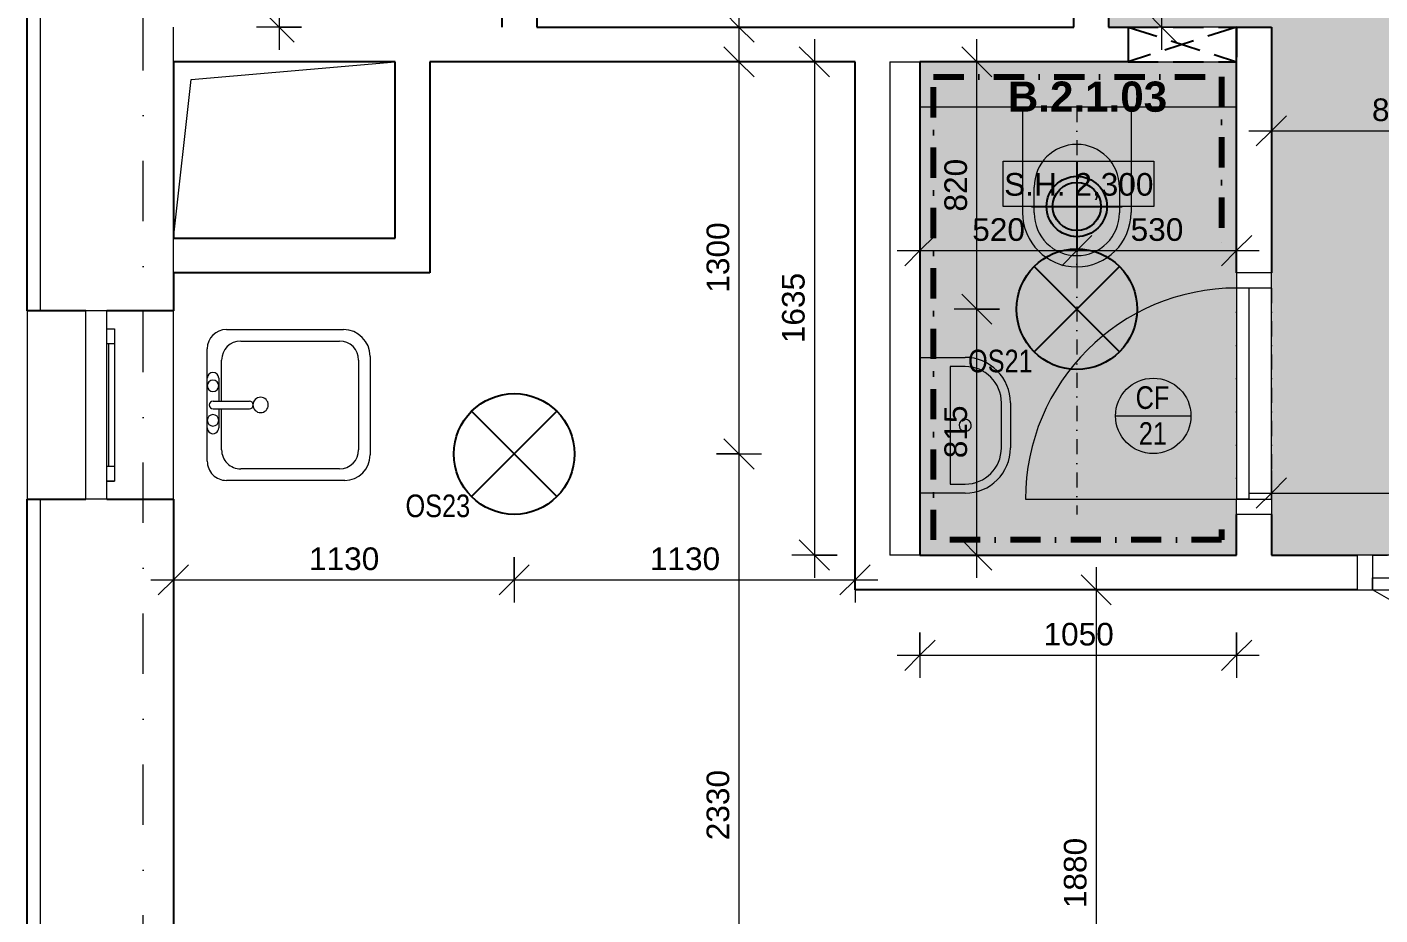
# Model space of a CAD drawing. Header units: millimetres. Extents: x -8336 to 42027, y -1655 to 58543.
# Drawn here: x -6864 to -2379, y 47425 to 50368 of the extents above; entities that cross this region are included whole.
import ezdxf

# ---------------------------------------------------------------- set-up
doc = ezdxf.new("R2010")
doc.units = ezdxf.units.MM
for name, pattern in [('ABMV_DashDot_2_2mm-S0_6mm', [110, 50, -30, 0, -30]), ('HA_Dash_3mm-S1mm', [150, 100, -50]), ('HA_DashDot_10mm-S3mm', [500, 200, -150, 0, -150]), ('HA_DashDot_2_2mm-S0_6mm', [110, 50, -30, 0, -30]), ('HA_DashDot_4mm-S1mm', [200, 100, -50, 0, -50])]:
    doc.linetypes.add(name, pattern=pattern)
for name, color, linetype, lineweight in [('-UNDERLAY_I-WALL-____-OTLN', 9, 'Continuous', 9), ('-UNDERLAY_P-SANR-FIXT-OTLN', 9, 'Continuous', 9), ('A-____-____-DIMS', 9, 'Continuous', 5), ('A-____-____-DIMS-50', 9, 'Continuous', 5), ('A-AREA-____-IDEN', 9, 'Continuous', 9), ('A-CLNG-____-IDEN', 9, 'Continuous', 9), ('A-CLNG-____-PATT', 9, 'Continuous', 9), ('A-DETL-____-OTLN', 9, 'Continuous', 25), ('A-DETL-GENF-OTLN', 9, 'Continuous', 9), ('A-DOOR-____-MCUT', 9, 'HA_DashDot_2_2mm-S0_6mm', 9), ('A-DOOR-____-OTLN', 9, 'Continuous', 9), ('A-DOOR-FRAM-OTLN', 9, 'Continuous', 9), ('A-GENM-____-MCUT', 9, 'HA_Dash_3mm-S1mm', 25), ('A-GENM-____-OTLN', 9, 'Continuous', 9), ('A-GLAZ-____-MCUT', 9, 'Continuous', 5), ('A-GLAZ-____-OTLN', 9, 'Continuous', 5), ('A-WALL-____-MCUT', 9, 'Continuous', 25), ('A-WALL-____-OTLN', 9, 'Continuous', 9), ('E-LITE-EQPM-IDEN', 9, 'Continuous', 9), ('E-LITE-EQPM-OTLN', 9, 'Continuous', 9), ('G-____-____-DIMS', 9, 'Continuous', 5), ('I-WALL-____-MCUT', 9, 'Continuous', 25), ('I-WALL-____-OTLN', 9, 'Continuous', 9), ('M-HVAC-CDFF-OTLN', 9, 'Continuous', 9), ('S-GRID-____-OTLN', 9, 'Continuous', 5)]:
    doc.layers.add(name, color=color, linetype=linetype, lineweight=lineweight)
doc.styles.add('Arial_1', font='arial.ttf', dxfattribs={"height": 75})
doc.styles.add('Arial_2', font='arial.ttf', dxfattribs={"width": 0.8, "height": 75})
doc.styles.add('Arial_B', font='arialbd.ttf', dxfattribs={"height": 100})
doc.dimstyles.new('Inner_Dimensions', dxfattribs={"dimscale": 304.8, "dimtxt": 76.519455, "dimasz": 0.328084, "dimexe": 0.246063, "dimexo": 0.0625, "dimgap": 0.032808, "dimtad": 1, "dimdec": 0, "dimzin": 0, "dimdsep": 46, "dimtxsty": 'Arial_1', "dimblk1": 'OBLIQUE', "dimblk2": 'OBLIQUE', "dimsah": 1, "dimcen": 0.09, "dimdle": 0.246063, "dimazin": 0, "dimtfac": 1, "dimtdec": 4, "dimtix": 1, "dimtmove": 0, "dimatfit": 3, "dimfxl": 0.246063, "dimfxlon": 1, "dimtvp": 1, "dimtolj": 1, "dimtzin": 0, "dimlwd": 9, "dimlwe": 9, "dimarcsym": 2})

# ---------------------------------------------------------------- blocks, each defined once
blk = doc.blocks.new('ABMV_Toilet_WallHung - Default-1991239-DPS_B - 2NP')
at = {"layer": '-UNDERLAY_P-SANR-FIXT-OTLN', "color": 254}
for p, q in [((-55, -75), (-55, -424.6)), ((305, -75), (305, -424.6)), ((-16.3, -426.2), (-16.3, -340.3)), ((266.3, -340.3), (266.3, -426.2))]:
    blk.add_line(p, q, dxfattribs=at)
for centre, radius, start, end in [((125, -340.3), 141.3, 0, 180), ((125, -424.6), 180, 180, 360), ((125, -426.2), 141.3, 180, 0)]:
    blk.add_arc(centre, radius, start, end, dxfattribs=at)
blk = doc.blocks.new('ABMV_WashBasin_Generic - 450x300-1959992-DPS_B - 2NP')
at = {"layer": '-UNDERLAY_P-SANR-FIXT-OTLN', "color": 254}
for p, q in [((-100, -50), (350, -50)), ((-100, -200), (-100, -50)), ((350, -50), (350, -200)), ((-70, -150), (-70, -200)), ((320, -150), (-70, -150)), ((320, -200), (320, -150)), ((50, -320), (200, -320)), ((200, -350), (50, -350))]:
    blk.add_line(p, q, dxfattribs=at)
for centre, radius, start, end in [((50, -200), 150, 180, 270), ((50, -200), 120, 180, 270), ((125, -200), 20, 90, 270), ((125, -200), 20, 270, 90), ((200, -200), 150, 270, 0), ((200, -200), 120, 270, 0)]:
    blk.add_arc(centre, radius, start, end, dxfattribs=at)
blk = doc.blocks.new('Skříňka se dřezem_ pravoúhlá - 500 x 440mm-1455099-DPS_B - 2NP')
at = {"layer": '-UNDERLAY_P-SANR-FIXT-OTLN', "color": 254}
for p, q in [((-145.4, 359.9), (181.3, 359.9)), ((-145.4, 359.9), (181.3, 359.9)), ((-132.7, 321.8), (164.1, 321.8)), ((-234.3, -116.6), (-234.3, 271)), ((-234.3, -116.6), (-234.3, 271)), ((265.7, 275.5), (265.7, -116.6)), ((265.7, 275.5), (265.7, -116.6)), ((-196.2, -69), (-196.2, 258.3)), ((227.6, 258.3), (227.6, -69)), ((3, -160.7), (3, -40.4)), ((28.4, -160.7), (28.4, -40.4)), ((3, -132.5), (-132.7, -132.5)), ((164.1, -132.5), (28.4, -132.5)), ((-73.2, -142), (3, -142)), ((28.4, -142), (91.9, -142)), ((202.2, -180.1), (-170.8, -180.1)), ((202.2, -180.1), (-170.8, -180.1)), ((91.9, -180.1), (-73.2, -180.1))]:
    blk.add_line(p, q, dxfattribs=at)
for centre, radius, start, end in [((-145.4, 271), 88.9, 90, 180), ((-145.4, 271), 88.9, 90, 180), ((181.3, 275.5), 84.4, 0, 90), ((181.3, 275.5), 84.4, 360, 90), ((-132.7, 258.3), 63.5, 90, 180), ((164.1, 258.3), 63.5, 360, 90), ((15.7, -3.2), 25.4, 360, 180), ((15.7, -3.2), 25.4, 180, 0), ((15.7, -40.4), 12.7, 360, 180), ((-132.7, -69), 63.5, 180, 270), ((164.1, -69), 63.5, 270, 360), ((-170.8, -116.6), 63.5, 180, 270), ((-170.8, -116.6), 63.5, 180, 270), ((202.2, -116.6), 63.5, 270, 0), ((202.2, -116.6), 63.5, 270, 0), ((-73.2, -161.1), 19, 90, 270), ((-47.8, -161.1), 19, 360, 180), ((-47.8, -161.1), 19, 180, 0), ((15.7, -160.7), 12.7, 180, 0), ((66.5, -161.1), 19, 0, 180), ((66.5, -161.1), 19, 180, 0), ((91.9, -161.1), 19, 270, 90)]:
    blk.add_arc(centre, radius, start, end, dxfattribs=at)
blk = doc.blocks.new('HA_WD_SinglePanel - 625x1000-1670806-DPS_B - 2NP')
at = {"layer": 'A-GLAZ-____-MCUT'}
for p, q in [((-252.5, -25), (-252.5, 0)), ((-202.5, 0), (-202.5, -25)), ((202.5, -25), (202.5, 0)), ((252.5, 0), (252.5, -25)), ((-202.5, -25), (-252.5, -25)), ((202.5, -5), (-202.5, -5)), ((252.5, -25), (202.5, -25))]:
    blk.add_line(p, q, dxfattribs=at)
at = {"layer": 'A-GLAZ-____-OTLN'}
for p, q in [((-312.5, 0), (-312.5, 70)), ((-312.5, 70), (312.5, 70)), ((312.5, 0), (312.5, 70)), ((-312.5, 0), (312.5, 0)), ((-252.5, 0), (-252.5, -25)), ((252.5, 0), (252.5, -25)), ((252.5, -25), (-252.5, -25)), ((202.5, -25), (-202.5, -25))]:
    blk.add_line(p, q, dxfattribs=at)
blk = doc.blocks.new('HA_GM_Shaft_Rectangle - Default-2137844-DPS_B - 2NP')
at = {"layer": 'A-DETL-GENF-OTLN'}
for p, q in [((58.5, -58.5), (735, 0)), ((0, -585), (58.5, -58.5))]:
    blk.add_line(p, q, dxfattribs=at)
at = {"layer": 'A-GENM-____-OTLN'}
for p, q in [((0, -585), (0, 0)), ((0, 0), (735, 0)), ((735, 0), (735, -585)), ((735, -585), (0, -585))]:
    blk.add_line(p, q, dxfattribs=at)
blk = doc.blocks.new('HA_DR_Double_Swing_Solid - In_BJ_1200x2100_800-1670800-DPS_B - 2NP')
at = {"layer": 'A-DOOR-____-MCUT'}
for p, q in [((-600, 57.5), (600, 57.5)), ((-600, -57.5), (600, -57.5))]:
    blk.add_line(p, q, dxfattribs=at)
at = {"layer": 'A-DOOR-____-OTLN'}
for p, q in [((-107.5, -9.5), (-107.5, 40)), ((-107.5, 40), (-5, 40)), ((-92.5, 25), (-92.5, -9.5)), ((-5, 25), (-92.5, 25)), ((-5, 25), (-5, 40)), ((-600, -57.5), (-600, -17.5)), ((-600, -17.5), (-200, -17.5)), ((-200, -57.5), (-200, -17.5)), ((-200, -17.5), (-200, -57.5)), ((-200, -17.5), (600, -17.5)), ((-70, -9.5), (-130, -9.5)), ((-130, -17.5), (-130, -9.5)), ((-70, -17.5), (-70, -9.5)), ((600, -17.5), (600, -57.5)), ((-600, -57.5), (-200, -57.5)), ((-200, -57.5), (600, -57.5)), ((-130, -65.5), (-130, -57.5)), ((-130, -65.5), (-70, -65.5)), ((-107.5, -115), (-107.5, -65.5)), ((-92.5, -65.5), (-92.5, -100)), ((-70, -65.5), (-70, -57.5)), ((-5, -115), (-107.5, -115)), ((-92.5, -100), (-5, -100)), ((-5, -115), (-5, -100))]:
    blk.add_line(p, q, dxfattribs=at)
at = {"layer": 'A-DOOR-____-OTLN', "lineweight": 5}
for p, q in [((-253.6, -257.5), (-600, -57.5)), ((600, -857.5), (600, -57.5))]:
    blk.add_line(p, q, dxfattribs=at)
for centre, radius, start, end in [((-600, -57.5), 400, 330, 0), ((600, -57.5), 800, 180, 270)]:
    blk.add_arc(centre, radius, start, end, dxfattribs=at)
at = {"layer": 'A-DOOR-____-OTLN'}
for points in [[(-107.5, 40), (-107.5, 40), (-107.4, 39.9), (-106.9, 39.4), (-106.5, 39), (-106.1, 38.6), (-105.6, 38.1), (-105.2, 37.7), (-104.6, 37.1), (-103.9, 36.4), (-103.3, 35.8), (-102.9, 35.4), (-102.4, 34.9), (-101.9, 34.4), (-101.5, 34), (-101, 33.5), (-100.5, 33), (-100, 32.5), (-99.5, 32), (-99, 31.5), (-98.5, 31), (-98.1, 30.6), (-97.6, 30.1), (-97.1, 29.6), (-96.7, 29.2), (-96.2, 28.7), (-95.8, 28.3), (-95.3, 27.8), (-94.8, 27.3), (-94.4, 26.9), (-93.9, 26.4), (-93.5, 26), (-93.1, 25.6), (-92.6, 25.1), (-92.5, 25), (-92.5, 25)], [(-92.5, -100), (-92.5, -100), (-92.6, -100.1), (-93.1, -100.6), (-93.5, -101), (-93.9, -101.4), (-94.4, -101.9), (-94.8, -102.3), (-95.4, -102.9), (-96.1, -103.6), (-96.7, -104.2), (-97.1, -104.6), (-97.6, -105.1), (-98.1, -105.6), (-98.5, -106), (-99, -106.5), (-99.5, -107), (-100, -107.5), (-100.5, -108), (-101, -108.5), (-101.5, -109), (-101.9, -109.4), (-102.4, -109.9), (-102.9, -110.4), (-103.3, -110.8), (-103.8, -111.3), (-104.2, -111.7), (-104.7, -112.2), (-105.2, -112.7), (-105.6, -113.1), (-106.1, -113.6), (-106.5, -114), (-106.9, -114.4), (-107.4, -114.9), (-107.5, -115), (-107.5, -115)]]:
    blk.add_open_spline(points, degree=3, knots=[0, 0, 0, 0, 0.083333, 0.125, 0.166667, 0.208333, 0.229167, 0.25, 0.291667, 0.333333, 0.354167, 0.375, 0.395833, 0.416667, 0.4375, 0.458333, 0.479167, 0.5, 0.520833, 0.541667, 0.5625, 0.583333, 0.604167, 0.625, 0.645833, 0.666667, 0.6875, 0.708333, 0.75, 0.770833, 0.791667, 0.833333, 0.875, 0.916667, 1, 1, 1, 1], dxfattribs=at)
at = {"layer": 'A-DOOR-FRAM-OTLN'}
for p, q in [((-600, 57.5), (-650, 57.5)), ((-650, 57.5), (-650, -57.5)), ((600, 57.5), (-600, 57.5)), ((-600, 57.5), (-600, -57.5)), ((600, -57.5), (600, 57.5)), ((600, 57.5), (650, 57.5)), ((650, 57.5), (650, -57.5)), ((-650, -57.5), (-600, -57.5)), ((650, -57.5), (600, -57.5))]:
    blk.add_line(p, q, dxfattribs=at)
blk = doc.blocks.new('HA_DR_Single_Swing_Solid - In_BJ_700x2100-2124342-DPS_B - 2NP')
at = {"layer": 'A-DOOR-____-MCUT'}
for p, q in [((-350, 57.5), (350, 57.5)), ((-350, -57.5), (350, -57.5))]:
    blk.add_line(p, q, dxfattribs=at)
at = {"layer": 'A-DOOR-____-OTLN'}
for p, q in [((-350, -17.5), (-350, -57.5)), ((-350, -17.5), (350, -17.5)), ((350, -17.5), (350, -57.5)), ((-350, -57.5), (350, -57.5))]:
    blk.add_line(p, q, dxfattribs=at)
at = {"layer": 'A-DOOR-____-OTLN', "lineweight": 5}
blk.add_line((350, -757.5), (350, -57.5), dxfattribs=at)
blk.add_arc((350, -57.5), 700, 180, 270, dxfattribs=at)
at = {"layer": 'A-DOOR-FRAM-OTLN'}
for p, q in [((-350, 57.5), (-400, 57.5)), ((-400, 57.5), (-400, -57.5)), ((350, 57.5), (-350, 57.5)), ((-350, 57.5), (-350, -57.5)), ((350, -57.5), (350, 57.5)), ((350, 57.5), (400, 57.5)), ((400, 57.5), (400, -57.5)), ((-400, -57.5), (-350, -57.5)), ((400, -57.5), (350, -57.5))]:
    blk.add_line(p, q, dxfattribs=at)
blk = doc.blocks.new('HA_LF_GenericSymbol - OS23_pokoje-1609971-DPS_B - 2NP')
at = {"layer": 'E-LITE-EQPM-OTLN', "color": 11, "lineweight": 25}
for p, q in [((141.4, 141.4), (-141.4, -141.4)), ((-141.4, 141.4), (141.4, -141.4))]:
    blk.add_line(p, q, dxfattribs=at)
blk.add_circle((0, 0), 200, dxfattribs=at)
blk = doc.blocks.new('HA_LF_GenericSymbol - OS21_koupelny-1994274-DPS_B - 2NP')
at = {"layer": 'E-LITE-EQPM-OTLN', "color": 11, "lineweight": 25}
for p, q in [((141.4, 141.4), (-141.4, -141.4)), ((-141.4, 141.4), (141.4, -141.4))]:
    blk.add_line(p, q, dxfattribs=at)
blk.add_circle((0, 0), 200, dxfattribs=at)
blk = doc.blocks.new('HA_GM_Tiling_LineBased - Generic Tiles-2050443-DPS_B - 2NP')
at = {"layer": 'A-GENM-____-OTLN', "linetype": 'HA_DashDot_4mm-S1mm', "lineweight": 80}
blk.add_line((50, -50), (85, -50), dxfattribs=at)
blk = doc.blocks.new('HA_GM_Tiling_LineBased - Generic Tiles-2050668-DPS_B - 2NP')
at = {"layer": 'A-GENM-____-OTLN', "linetype": 'HA_DashDot_4mm-S1mm', "lineweight": 80}
blk.add_line((50, -50), (1005, -50), dxfattribs=at)
blk = doc.blocks.new('HA_GM_Tiling_LineBased - Generic Tiles-2050667-DPS_B - 2NP')
at = {"layer": 'A-GENM-____-OTLN', "linetype": 'HA_DashDot_4mm-S1mm', "lineweight": 80}
blk.add_line((50, -50), (1585, -50), dxfattribs=at)
blk = doc.blocks.new('HA_GM_Tiling_LineBased - Generic Tiles-2050670-DPS_B - 2NP')
at = {"layer": 'A-GENM-____-OTLN', "linetype": 'HA_DashDot_4mm-S1mm', "lineweight": 80}
blk.add_line((50, -50), (650, -50), dxfattribs=at)
blk = doc.blocks.new('HA_VZT_GenericSymbol - Default-1980824-DPS_B - 2NP')
at = {"layer": 'M-HVAC-CDFF-OTLN', "color": 92, "lineweight": 25}
for p, q in [((0, 150), (0, -150)), ((-150, 0), (150, 0))]:
    blk.add_line(p, q, dxfattribs=at)
for radius in [100, 80]:
    blk.add_circle((0, 0), radius, dxfattribs=at)
blk = doc.blocks.new('HA_GM_Opening_Rectangle_WallBased - Default-2022477-DPS_B - 2NP')
at = {"layer": 'A-GENM-____-MCUT'}
for p, q in [((305, 57.5), (-55, -57.5)), ((-55, 57.5), (305, -57.5)), ((-55, 57.5), (-55, -57.5)), ((-55, 57.5), (305, 57.5)), ((305, 57.5), (305, -57.5)), ((-55, -57.5), (305, -57.5))]:
    blk.add_line(p, q, dxfattribs=at)
blk = doc.blocks.new('DIMBLOCK12-DPS_B - 2NP')
at = {"layer": 'A-____-____-DIMS-50', "lineweight": 9}
for p, q in [((-4504.2, 50327.7), (-4504.2, 48952.7)), ((-4504.2, 50252.7), (-4554.2, 50302.7)), ((-4429.2, 50252.7), (-4579.2, 50252.7)), ((-4504.2, 50252.7), (-4454.2, 50202.7)), ((-4504.2, 50252.7), (-4429.2, 50252.7)), ((-4504.2, 48952.7), (-4554.2, 49002.7)), ((-4579.2, 48952.7), (-4429.2, 48952.7)), ((-4504.2, 48952.7), (-4579.2, 48952.7)), ((-4504.2, 48952.7), (-4454.2, 48902.7))]:
    blk.add_line(p, q, dxfattribs=at)
at = {"layer": 'A-____-____-DIMS-50', "color": 0, "lineweight": 9, "insert": (-4611.6, 49487.4), "char_height": 75, "width": 276.883, "attachment_point": 1, "rotation": 90, "line_spacing_factor": 0.941778, "style": 'Arial_1'}
blk.add_mtext('1300', dxfattribs=at)
blk = doc.blocks.new('_Oblique')
at = {"color": 0, "linetype": 'ByBlock', "lineweight": -2}
blk.add_line((-0.5, -0.5), (0.5, 0.5), dxfattribs=at)
blk = doc.blocks.new('DIMBLOCK13-DPS_B - 2NP')
at = {"layer": 'A-____-____-DIMS-50', "lineweight": 9}
for p, q in [((-4504.2, 48952.7), (-4554.2, 49002.7)), ((-4579.2, 48952.7), (-4429.2, 48952.7)), ((-4504.2, 48952.7), (-4579.2, 48952.7)), ((-4504.2, 48952.7), (-4504.2, 46622.7)), ((-4504.2, 48952.7), (-4454.2, 48902.7)), ((-4504.2, 46622.7), (-4554.2, 46672.7)), ((-4429.2, 46622.7), (-4579.2, 46622.7)), ((-4504.2, 46622.7), (-4454.2, 46572.7)), ((-4504.2, 46622.7), (-4429.2, 46622.7))]:
    blk.add_line(p, q, dxfattribs=at)
at = {"layer": 'A-____-____-DIMS-50', "color": 0, "lineweight": 9, "insert": (-4611.6, 47672.4), "char_height": 75, "width": 276.883, "attachment_point": 1, "rotation": 90, "line_spacing_factor": 0.941778, "style": 'Arial_1'}
blk.add_mtext('2330', dxfattribs=at)
blk = doc.blocks.new('DIMBLOCK15-DPS_B - 2NP')
at = {"layer": 'A-____-____-DIMS-50', "lineweight": 9}
for p, q in [((-6379.3, 48610.6), (-6379.3, 48460.6)), ((-6379.3, 48535.6), (-6379.3, 48610.6)), ((-6379.3, 48535.6), (-6329.3, 48585.6)), ((-5249.3, 48610.6), (-5249.3, 48460.6)), ((-5249.3, 48535.6), (-5249.3, 48610.6)), ((-5249.3, 48535.6), (-5199.3, 48585.6)), ((-6454.3, 48535.6), (-5249.3, 48535.6)), ((-6379.3, 48535.6), (-6429.3, 48485.6)), ((-5249.3, 48535.6), (-5299.3, 48485.6))]:
    blk.add_line(p, q, dxfattribs=at)
at = {"layer": 'A-____-____-DIMS-50', "color": 0, "lineweight": 9, "insert": (-5929.7, 48643), "char_height": 75, "width": 276.883, "attachment_point": 1, "line_spacing_factor": 0.941778, "style": 'Arial_1'}
blk.add_mtext('1130', dxfattribs=at)
blk = doc.blocks.new('DIMBLOCK16-DPS_B - 2NP')
at = {"layer": 'A-____-____-DIMS-50', "lineweight": 9}
for p, q in [((-5249.3, 48610.6), (-5249.3, 48460.6)), ((-5249.3, 48535.6), (-5249.3, 48610.6)), ((-5249.3, 48535.6), (-5199.3, 48585.6)), ((-4119.3, 48610.6), (-4119.3, 48460.6)), ((-4119.3, 48535.6), (-4119.3, 48610.6)), ((-4119.3, 48535.6), (-4069.3, 48585.6)), ((-5249.3, 48535.6), (-5299.3, 48485.6)), ((-5249.3, 48535.6), (-4044.3, 48535.6)), ((-4119.3, 48535.6), (-4169.3, 48485.6))]:
    blk.add_line(p, q, dxfattribs=at)
at = {"layer": 'A-____-____-DIMS-50', "color": 0, "lineweight": 9, "insert": (-4799.7, 48643), "char_height": 75, "width": 276.883, "attachment_point": 1, "line_spacing_factor": 0.941778, "style": 'Arial_1'}
blk.add_mtext('1130', dxfattribs=at)
blk = doc.blocks.new('DIMBLOCK19-DPS_B - 2NP')
at = {"layer": 'A-____-____-DIMS-50', "lineweight": 9}
for p, q in [((-4504.2, 51502.7), (-4554.2, 51552.7)), ((-4429.2, 51502.7), (-4579.2, 51502.7)), ((-4504.2, 51502.7), (-4504.2, 50292.7)), ((-4504.2, 51502.7), (-4454.2, 51452.7)), ((-4504.2, 51502.7), (-4429.2, 51502.7)), ((-4504.2, 50367.7), (-4554.2, 50417.7)), ((-4429.2, 50367.7), (-4579.2, 50367.7)), ((-4504.2, 50367.7), (-4454.2, 50317.7)), ((-4504.2, 50367.7), (-4429.2, 50367.7))]:
    blk.add_line(p, q, dxfattribs=at)
at = {"layer": 'A-____-____-DIMS-50', "color": 0, "lineweight": 9, "insert": (-4611.6, 50819.9), "char_height": 75, "width": 276.883, "attachment_point": 1, "rotation": 90, "line_spacing_factor": 0.941778, "style": 'Arial_1'}
blk.add_mtext('1135', dxfattribs=at)
blk = doc.blocks.new('DIMBLOCK22-DPS_B - 2NP')
at = {"layer": 'A-____-____-DIMS-50', "lineweight": 9}
for p, q in [((-2739.3, 50098.8), (-2739.3, 49948.8)), ((-2739.3, 50023.8), (-2739.3, 50098.8)), ((-1899.3, 49948.8), (-1899.3, 50098.8)), ((-2739.3, 50023.8), (-2689.3, 50073.8)), ((-1899.3, 50023.8), (-1849.3, 50073.8)), ((-2814.3, 50023.8), (-1899.3, 50023.8)), ((-2739.3, 50023.8), (-2789.3, 49973.8)), ((-1899.3, 50023.8), (-1949.3, 49973.8)), ((-1899.3, 50023.8), (-1899.3, 49948.8))]:
    blk.add_line(p, q, dxfattribs=at)
at = {"layer": 'A-____-____-DIMS-50', "color": 0, "lineweight": 9, "insert": (-2405.8, 50131.1), "char_height": 75, "width": 207.662, "attachment_point": 1, "line_spacing_factor": 0.941778, "style": 'Arial_1'}
blk.add_mtext('840', dxfattribs=at)
blk = doc.blocks.new('DIMBLOCK111-DPS_B - 2NP')
at = {"layer": 'A-____-____-DIMS-50', "lineweight": 9}
for p, q in [((-3715.9, 49432.7), (-3765.9, 49482.7)), ((-3640.9, 49432.7), (-3790.9, 49432.7)), ((-3715.9, 48542.7), (-3715.9, 49432.7)), ((-3715.9, 49432.7), (-3665.9, 49382.7)), ((-3715.9, 49432.7), (-3640.9, 49432.7)), ((-3715.9, 48617.7), (-3765.9, 48667.7)), ((-3790.9, 48617.7), (-3640.9, 48617.7)), ((-3715.9, 48617.7), (-3790.9, 48617.7)), ((-3715.9, 48617.7), (-3665.9, 48567.7))]:
    blk.add_line(p, q, dxfattribs=at)
at = {"layer": 'A-____-____-DIMS-50', "color": 0, "lineweight": 9, "insert": (-3823.3, 48938.7), "char_height": 75, "width": 207.662, "attachment_point": 1, "rotation": 90, "line_spacing_factor": 0.941778, "style": 'Arial_1'}
blk.add_mtext('815', dxfattribs=at)
blk = doc.blocks.new('DIMBLOCK112-DPS_B - 2NP')
at = {"layer": 'A-____-____-DIMS-50', "lineweight": 9}
for p, q in [((-3715.9, 49432.7), (-3715.9, 50327.7)), ((-3715.9, 50252.7), (-3765.9, 50302.7)), ((-3790.9, 50252.7), (-3640.9, 50252.7)), ((-3715.9, 50252.7), (-3790.9, 50252.7)), ((-3715.9, 50252.7), (-3665.9, 50202.7)), ((-3715.9, 49432.7), (-3765.9, 49482.7)), ((-3640.9, 49432.7), (-3790.9, 49432.7)), ((-3715.9, 49432.7), (-3665.9, 49382.7)), ((-3715.9, 49432.7), (-3640.9, 49432.7))]:
    blk.add_line(p, q, dxfattribs=at)
at = {"layer": 'A-____-____-DIMS-50', "color": 0, "lineweight": 9, "insert": (-3823.3, 49756.2), "char_height": 75, "width": 207.662, "attachment_point": 1, "rotation": 90, "line_spacing_factor": 0.941778, "style": 'Arial_1'}
blk.add_mtext('820', dxfattribs=at)
blk = doc.blocks.new('DIMBLOCK113-DPS_B - 2NP')
at = {"layer": 'A-____-____-DIMS-50', "lineweight": 9}
for p, q in [((-3904.3, 49701.7), (-3904.3, 49551.7)), ((-3904.3, 49626.7), (-3904.3, 49701.7)), ((-3384.3, 49701.7), (-3384.3, 49551.7)), ((-3384.3, 49626.7), (-3384.3, 49701.7)), ((-3904.3, 49626.7), (-3854.3, 49676.7)), ((-3384.3, 49626.7), (-3334.3, 49676.7)), ((-3979.3, 49626.7), (-3384.3, 49626.7)), ((-3904.3, 49626.7), (-3954.3, 49576.7)), ((-3384.3, 49626.7), (-3434.3, 49576.7))]:
    blk.add_line(p, q, dxfattribs=at)
at = {"layer": 'A-____-____-DIMS-50', "color": 0, "lineweight": 9, "insert": (-3730.8, 49734.1), "char_height": 75, "width": 207.662, "attachment_point": 1, "line_spacing_factor": 0.941778, "style": 'Arial_1'}
blk.add_mtext('520', dxfattribs=at)
blk = doc.blocks.new('DIMBLOCK114-DPS_B - 2NP')
at = {"layer": 'A-____-____-DIMS-50', "lineweight": 9}
for p, q in [((-3384.3, 49701.7), (-3384.3, 49551.7)), ((-3384.3, 49626.7), (-3384.3, 49701.7)), ((-2854.3, 49701.7), (-2854.3, 49551.7)), ((-2854.3, 49626.7), (-2854.3, 49701.7)), ((-3384.3, 49626.7), (-3334.3, 49676.7)), ((-2854.3, 49626.7), (-2804.3, 49676.7)), ((-3384.3, 49626.7), (-3434.3, 49576.7)), ((-3384.3, 49626.7), (-2779.3, 49626.7)), ((-2854.3, 49626.7), (-2904.3, 49576.7))]:
    blk.add_line(p, q, dxfattribs=at)
at = {"layer": 'A-____-____-DIMS-50', "color": 0, "lineweight": 9, "insert": (-3205.8, 49734.1), "char_height": 75, "width": 207.662, "attachment_point": 1, "line_spacing_factor": 0.941778, "style": 'Arial_1'}
blk.add_mtext('530', dxfattribs=at)
blk = doc.blocks.new('Spot Elevations - Generic-448778-DPS_B - 2NP')
at = {"layer": 'G-____-____-DIMS', "lineweight": 9}
for p, q in [((-5, 0), (-5, 3)), ((-5, 3), (5, 3)), ((5, 3), (5, 0)), ((5, 0), (-5, 0))]:
    blk.add_line(p, q, dxfattribs=at)
blk = doc.blocks.new('HA_Tag_Ceiling - Group _ Type Mark-1728985-DPS_B - 2NP')
at = {"layer": 'A-CLNG-____-IDEN'}
blk.add_line((-2.5, 0), (2.5, 0), dxfattribs=at)
blk.add_circle((0, 0), 2.5, dxfattribs=at)
blk = doc.blocks.new('DIMBLOCK118-DPS_B - 2NP')
at = {"layer": 'A-____-____-DIMS-50', "lineweight": 9}
for p, q in [((-3103.4, 51622.7), (-3103.4, 50292.7)), ((-3103.4, 51547.7), (-3153.4, 51597.7)), ((-3028.4, 51547.7), (-3178.4, 51547.7)), ((-3103.4, 51547.7), (-3053.4, 51497.7)), ((-3103.4, 51547.7), (-3028.4, 51547.7)), ((-3103.4, 50367.7), (-3153.4, 50417.7)), ((-3028.4, 50367.7), (-3178.4, 50367.7)), ((-3103.4, 50367.7), (-3053.4, 50317.7)), ((-3103.4, 50367.7), (-3028.4, 50367.7))]:
    blk.add_line(p, q, dxfattribs=at)
at = {"layer": 'A-____-____-DIMS-50', "color": 0, "lineweight": 9, "insert": (-3210.8, 50842.4), "char_height": 75, "width": 276.883, "attachment_point": 1, "rotation": 90, "line_spacing_factor": 0.941778, "style": 'Arial_1'}
blk.add_mtext('1180', dxfattribs=at)
blk = doc.blocks.new('DIMBLOCK140-DPS_B - 2NP')
at = {"layer": 'A-____-____-DIMS-50', "lineweight": 9}
for p, q in [((-3319.8, 48577.7), (-3319.8, 46622.7)), ((-3319.8, 48502.7), (-3369.8, 48552.7)), ((-3244.8, 48502.7), (-3394.8, 48502.7)), ((-3319.8, 48502.7), (-3269.8, 48452.7)), ((-3319.8, 48502.7), (-3244.8, 48502.7)), ((-3319.8, 46622.7), (-3369.8, 46672.7)), ((-3244.8, 46622.7), (-3394.8, 46622.7)), ((-3319.8, 46622.7), (-3269.8, 46572.7)), ((-3319.8, 46622.7), (-3244.8, 46622.7))]:
    blk.add_line(p, q, dxfattribs=at)
at = {"layer": 'A-____-____-DIMS-50', "color": 0, "lineweight": 9, "insert": (-3427.2, 47447.4), "char_height": 75, "width": 276.883, "attachment_point": 1, "rotation": 90, "line_spacing_factor": 0.941778, "style": 'Arial_1'}
blk.add_mtext('1880', dxfattribs=at)
blk = doc.blocks.new('DIMBLOCK156-DPS_B - 2NP')
at = {"layer": 'A-____-____-DIMS-50', "lineweight": 9}
for p, q in [((-6029, 52477.7), (-6029, 50292.7)), ((-6029, 52402.7), (-6079, 52452.7)), ((-5954, 52402.7), (-6104, 52402.7)), ((-6029, 52402.7), (-5979, 52352.7)), ((-6029, 52402.7), (-5954, 52402.7)), ((-6029, 50367.7), (-6079, 50417.7)), ((-5954, 50367.7), (-6104, 50367.7)), ((-6029, 50367.7), (-5979, 50317.7)), ((-6029, 50367.7), (-5954, 50367.7))]:
    blk.add_line(p, q, dxfattribs=at)
at = {"layer": 'A-____-____-DIMS-50', "color": 0, "lineweight": 9, "insert": (-6136.4, 51269.9), "char_height": 75, "width": 276.883, "attachment_point": 1, "rotation": 90, "line_spacing_factor": 0.941778, "style": 'Arial_1'}
blk.add_mtext('2035', dxfattribs=at)
blk = doc.blocks.new('DIMBLOCK157-DPS_B - 2NP')
at = {"layer": 'A-____-____-DIMS-50', "lineweight": 9}
for p, q in [((-3904.3, 48360.6), (-3904.3, 48210.6)), ((-3904.3, 48285.6), (-3904.3, 48360.6)), ((-2854.3, 48360.6), (-2854.3, 48210.6)), ((-2854.3, 48285.6), (-2854.3, 48360.6)), ((-3904.3, 48285.6), (-3854.3, 48335.6)), ((-2854.3, 48285.6), (-2804.3, 48335.6)), ((-3979.3, 48285.6), (-2779.3, 48285.6)), ((-3904.3, 48285.6), (-3954.3, 48235.6)), ((-2854.3, 48285.6), (-2904.3, 48235.6))]:
    blk.add_line(p, q, dxfattribs=at)
at = {"layer": 'A-____-____-DIMS-50', "color": 0, "lineweight": 9, "insert": (-3494.7, 48393), "char_height": 75, "width": 276.883, "attachment_point": 1, "line_spacing_factor": 0.941778, "style": 'Arial_1'}
blk.add_mtext('1050', dxfattribs=at)
blk = doc.blocks.new('DIMBLOCK158-DPS_B - 2NP')
at = {"layer": 'A-____-____-DIMS-50', "lineweight": 9}
for p, q in [((-4254.2, 50327.7), (-4254.2, 48542.7)), ((-4254.2, 50252.7), (-4304.2, 50302.7)), ((-4179.2, 50252.7), (-4329.2, 50252.7)), ((-4254.2, 50252.7), (-4204.2, 50202.7)), ((-4254.2, 50252.7), (-4179.2, 50252.7)), ((-4254.2, 48617.7), (-4304.2, 48667.7)), ((-4179.2, 48617.7), (-4329.2, 48617.7)), ((-4254.2, 48617.7), (-4204.2, 48567.7)), ((-4254.2, 48617.7), (-4179.2, 48617.7))]:
    blk.add_line(p, q, dxfattribs=at)
at = {"layer": 'A-____-____-DIMS-50', "color": 0, "lineweight": 9, "insert": (-4361.6, 49319.9), "char_height": 75, "width": 276.883, "attachment_point": 1, "rotation": 90, "line_spacing_factor": 0.941778, "style": 'Arial_1'}
blk.add_mtext('1635', dxfattribs=at)
blk = doc.blocks.new('DIMBLOCK159-DPS_B - 2NP')
at = {"layer": 'A-____-____-DIMS-50', "lineweight": 9}
for p, q in [((-2739.3, 48898.4), (-2739.3, 48748.4)), ((-2739.3, 48823.4), (-2739.3, 48898.4)), ((-1054.3, 48898.4), (-1054.3, 48748.4)), ((-1054.3, 48823.4), (-1054.3, 48898.4)), ((-2739.3, 48823.4), (-2689.3, 48873.4)), ((-1054.3, 48823.4), (-1004.3, 48873.4)), ((-2814.3, 48823.4), (-979.3, 48823.4)), ((-2739.3, 48823.4), (-2789.3, 48773.4)), ((-1054.3, 48823.4), (-1104.3, 48773.4))]:
    blk.add_line(p, q, dxfattribs=at)
at = {"layer": 'A-____-____-DIMS-50', "color": 0, "lineweight": 9, "insert": (-2012.2, 48930.8), "char_height": 75, "width": 276.883, "attachment_point": 1, "line_spacing_factor": 0.941778, "style": 'Arial_1'}
blk.add_mtext('1685', dxfattribs=at)

msp = doc.modelspace()

# ---------------------------------------------------------------- hatches: boundary and pattern name
at = {"layer": 'A-CLNG-____-PATT'}
h = msp.add_hatch(color=256, dxfattribs=at)
h.paths.add_polyline_path([(-1154.3, 48617.7), (-1054.3, 48617.7), (-1054.3, 50927.7), (2950.7, 50927.7), (2950.7, 52672.7), (985.7, 52672.7), (985.7, 52022.7), (870.7, 52022.7), (870.7, 52672.7), (140.7, 52672.7), (140.7, 52022.7), (25.7, 52022.7), (25.7, 52502.7), (-3279.3, 52502.7), (-3279.3, 50367.7), (-2739.3, 50367.7), (-2739.3, 48617.7), (-1204.3, 48617.7)])
h.paths.add_polyline_path([(-1899.3, 51022.7), (-1908.4, 51023.9), (-1916.8, 51027.4), (-1924.1, 51033), (-1929.6, 51040.2), (-1933.1, 51048.7), (-1934.3, 51057.7), (-1933.1, 51066.8), (-1929.6, 51075.2), (-1924.1, 51082.5), (-1916.8, 51088), (-1908.4, 51091.5), (-1899.3, 51092.7), (-1890.3, 51091.5), (-1881.8, 51088), (-1874.6, 51082.5), (-1869, 51075.2), (-1865.5, 51066.8), (-1864.3, 51057.7), (-1865.5, 51048.7), (-1869, 51040.2), (-1874.6, 51033), (-1881.8, 51027.4), (-1890.3, 51023.9)])
msp.add_hatch(color=256, dxfattribs=at).paths.add_polyline_path([(-2854.3, 48617.7), (-2854.3, 50252.7), (-3904.3, 50252.7), (-3904.3, 48617.7), (-3561.9, 48617.7)])

# ---------------------------------------------------------------- linework, layer by layer
at = {"layer": '-UNDERLAY_I-WALL-____-OTLN'}
msp.add_line((-2854.3, 50102.7), (-3904.3, 50102.7), dxfattribs=at)
at = {"layer": 'A-DETL-____-OTLN', "linetype": 'ABMV_DashDot_2_2mm-S0_6mm', "lineweight": 5}
msp.add_line((-3384.3, 50102.7), (-3384.3, 48752.7), dxfattribs=at)
at = {"layer": 'A-WALL-____-MCUT'}
for p, q in [((-6864.3, 49427.7), (-6864.3, 51252.7)), ((-6379.3, 50252.7), (-6379.3, 49667.7)), ((-6379.3, 49552.7), (-6379.3, 49427.7)), ((-6669.3, 49427.7), (-6864.3, 49427.7)), ((-6379.3, 49427.7), (-6599.3, 49427.7)), ((-6864.3, 48802.7), (-6669.3, 48802.7)), ((-6864.3, 46302.7), (-6864.3, 48802.7)), ((-6599.3, 48802.7), (-6379.3, 48802.7)), ((-6379.3, 48802.7), (-6379.3, 46302.7))]:
    msp.add_line(p, q, dxfattribs=at)
at = {"layer": 'A-WALL-____-MCUT', "lineweight": 9}
for p, q in [((-6819.3, 49427.7), (-6819.3, 51252.7)), ((-6379.3, 50252.7), (-6379.3, 50367.7)), ((-4004.3, 50252.7), (-4004.3, 48617.7)), ((-4004.3, 50252.7), (-3904.3, 50252.7)), ((-6379.3, 49552.7), (-6379.3, 49667.7)), ((-6819.3, 46302.7), (-6819.3, 48802.7)), ((-3904.3, 48617.7), (-4004.3, 48617.7))]:
    msp.add_line(p, q, dxfattribs=at)
at = {"layer": 'A-WALL-____-OTLN'}
for p, q in [((-6864.3, 49427.7), (-6864.3, 48802.7)), ((-6379.3, 48802.7), (-6379.3, 49427.7))]:
    msp.add_line(p, q, dxfattribs=at)
at = {"layer": 'I-WALL-____-MCUT'}
for p, q in [((-3394.3, 50367.7), (-3394.3, 51252.7)), ((-3279.3, 51252.7), (-3279.3, 50367.7)), ((-5289.3, 50367.7), (-5289.3, 51197.7)), ((-5174.3, 51197.7), (-5174.3, 50367.7)), ((-5174.3, 50367.7), (-3394.3, 50367.7)), ((-3279.3, 50367.7), (-3214.3, 50367.7)), ((-3214.3, 50367.7), (-3214.3, 50252.7)), ((-2854.3, 49552.7), (-2854.3, 50367.7)), ((-2854.3, 50367.7), (-2739.3, 50367.7)), ((-2739.3, 50367.7), (-2739.3, 49552.7)), ((-5644.3, 50252.7), (-6379.3, 50252.7)), ((-5644.3, 49667.7), (-5644.3, 50252.7)), ((-5529.3, 50252.7), (-5529.3, 49552.7)), ((-4119.3, 50252.7), (-5529.3, 50252.7)), ((-4119.3, 48502.7), (-4119.3, 50252.7)), ((-3214.3, 50252.7), (-3904.3, 50252.7)), ((-3904.3, 50252.7), (-3904.3, 48617.7)), ((-6379.3, 49667.7), (-5644.3, 49667.7)), ((-5529.3, 49552.7), (-6379.3, 49552.7)), ((-2854.3, 48617.7), (-2854.3, 48752.7)), ((-2739.3, 48752.7), (-2739.3, 48617.7)), ((-3904.3, 48617.7), (-2854.3, 48617.7)), ((-2739.3, 48617.7), (-2454.3, 48617.7)), ((-2454.3, 48502.7), (-4119.3, 48502.7))]:
    msp.add_line(p, q, dxfattribs=at)
at = {"layer": 'I-WALL-____-OTLN'}
for p, q in [((-2854.3, 50367.7), (-3214.3, 50367.7)), ((-3214.3, 50252.7), (-2854.3, 50252.7))]:
    msp.add_line(p, q, dxfattribs=at)
at = {"layer": 'S-GRID-____-OTLN', "linetype": 'HA_DashDot_10mm-S3mm', "lineweight": 9}
msp.add_line((-6479.3, 38722), (-6479.3, 56942.9), dxfattribs=at)

# ---------------------------------------------------------------- block references
at = {"layer": '-UNDERLAY_P-SANR-FIXT-OTLN', "color": 254}
msp.add_blockref('ABMV_Toilet_WallHung - Default-1991239-DPS_B - 2NP', (-3509.3, 50177.7), dxfattribs=at)
for name, p, rotation in [('Skříňka se dřezem_ pravoúhlá - 500 x 440mm-1455099-DPS_B - 2NP', (-6086.8, 49130.9), 270.0000000000004), ('ABMV_WashBasin_Generic - 450x300-1959992-DPS_B - 2NP', (-3954.3, 48922.7), 90.00000000000026)]:
    msp.add_blockref(name, p, dxfattribs=dict(at, rotation=rotation))
at = {"layer": 'A-CLNG-____-IDEN', "xscale": 49.99999999999998, "yscale": 49.99999999999998, "zscale": 49.99999999999998}
msp.add_blockref('HA_Tag_Ceiling - Group _ Type Mark-1728985-DPS_B - 2NP', (-3130.8, 49079), dxfattribs=at)
at = {"layer": 'A-DOOR-____-OTLN', "rotation": 269.9999999999998}
msp.add_blockref('HA_DR_Single_Swing_Solid - In_BJ_700x2100-2124342-DPS_B - 2NP', (-2796.8, 49152.7), dxfattribs=at)
at = {"layer": 'A-DOOR-____-OTLN'}
msp.add_blockref('HA_DR_Double_Swing_Solid - In_BJ_1200x2100_800-1670800-DPS_B - 2NP', (-1804.3, 48560.2), dxfattribs=at)
at = {"layer": 'A-GENM-____-OTLN'}
msp.add_blockref('HA_GM_Opening_Rectangle_WallBased - Default-2022477-DPS_B - 2NP', (-3159.3, 50310.2), dxfattribs=at)
at = {"layer": 'A-GENM-____-OTLN', "lineweight": 5}
msp.add_blockref('HA_GM_Shaft_Rectangle - Default-2137844-DPS_B - 2NP', (-6379.3, 50252.7), dxfattribs=at)
at = {"layer": 'A-GENM-____-OTLN', "linetype": 'HA_DashDot_4mm-S1mm', "lineweight": 80}
for name, p, rotation in [('HA_GM_Tiling_LineBased - Generic Tiles-2050667-DPS_B - 2NP', (-3909.3, 48617.7), 89.99999999999991), ('HA_GM_Tiling_LineBased - Generic Tiles-2050670-DPS_B - 2NP', (-2854.3, 50252.7), 269.9999999999999), ('HA_GM_Tiling_LineBased - Generic Tiles-2050668-DPS_B - 2NP', (-2854.3, 48617.7), 180), ('HA_GM_Tiling_LineBased - Generic Tiles-2050443-DPS_B - 2NP', (-2854.3, 48752.7), 270)]:
    msp.add_blockref(name, p, dxfattribs=dict(at, rotation=rotation))
msp.add_blockref('HA_GM_Tiling_LineBased - Generic Tiles-2050668-DPS_B - 2NP', (-3909.3, 50252.7), dxfattribs=at)
at = {"layer": 'A-GLAZ-____-OTLN', "rotation": 89.9999999999998}
msp.add_blockref('HA_WD_SinglePanel - 625x1000-1670806-DPS_B - 2NP', (-6599.3, 49115.2), dxfattribs=at)
at = {"layer": 'E-LITE-EQPM-OTLN', "color": 11, "lineweight": 25}
for name, p in [('HA_LF_GenericSymbol - OS21_koupelny-1994274-DPS_B - 2NP', (-3384.3, 49432.7)), ('HA_LF_GenericSymbol - OS23_pokoje-1609971-DPS_B - 2NP', (-5249.3, 48952.7))]:
    msp.add_blockref(name, p, dxfattribs=at)
at = {"layer": 'G-____-____-DIMS', "lineweight": 9, "xscale": 49.99999999999998, "yscale": 49.99999999999998, "zscale": 49.99999999999998}
msp.add_blockref('Spot Elevations - Generic-448778-DPS_B - 2NP', (-3378.5, 49773), dxfattribs=at)
at = {"layer": 'M-HVAC-CDFF-OTLN', "color": 92, "lineweight": 25}
msp.add_blockref('HA_VZT_GenericSymbol - Default-1980824-DPS_B - 2NP', (-3384.3, 49773), dxfattribs=at)

# ---------------------------------------------------------------- texts
at = {"layer": 'A-AREA-____-IDEN', "lineweight": 5, "insert": (-3612.8, 50187.2), "char_height": 100, "width": 653.375, "attachment_point": 1, "style": 'Arial_B'}
msp.add_mtext('B.2.1.03', dxfattribs=at)
at = {"layer": 'A-CLNG-____-IDEN', "lineweight": 5, "char_height": 75, "attachment_point": 1, "style": 'Arial_2'}
for s, insert, width in [('CF', (-3189.2, 49177.2), 137.89), ('21', (-3178.6, 49058.1), 115.443)]:
    msp.add_mtext(s, dxfattribs=dict(at, insert=insert, width=width))
at = {"layer": 'E-LITE-EQPM-IDEN', "lineweight": 5, "char_height": 75, "width": 262.953, "attachment_point": 1, "style": 'Arial_2'}
for s, insert in [('OS21', (-3744.7, 49298.4)), ('OS23', (-5609.7, 48818.4))]:
    msp.add_mtext(s, dxfattribs=dict(at, insert=insert))
at = {"layer": 'G-____-____-DIMS', "lineweight": 9, "insert": (-3625.2, 49883.9), "char_height": 75, "width": 592.246, "attachment_point": 1, "line_spacing_factor": 0.941778, "style": 'Arial_1'}
msp.add_mtext('S.H. 2,300', dxfattribs=at)

# ---------------------------------------------------------------- dimensions: what is measured, and where the dimension line sits
at = {"layer": 'A-____-____-DIMS', "lineweight": 9}
for base, p1, p2, override, picture, middle in [((-6029, 50367.7), (-5954, 52402.7), (-5954, 50367.7), {"dimpost": '<>', "dimfxl": 2035}, 'DIMBLOCK156-DPS_B - 2NP', (-6077.3, 51385.2)), ((-3103.4, 50367.7), (-3028.4, 51547.7), (-3028.4, 50367.7), {"dimpost": '<>', "dimfxl": 1180}, 'DIMBLOCK118-DPS_B - 2NP', (-3151.7, 50957.7)), ((-4504.2, 50367.7), (-4429.2, 51502.7), (-4429.2, 50367.7), {"dimpost": '<>', "dimfxl": 1135}, 'DIMBLOCK19-DPS_B - 2NP', (-4552.5, 50935.2)), ((-4504.2, 48952.7), (-4429.2, 50252.7), (-4579.2, 48952.7), {"dimpost": '<>', "dimfxl": 1308.625233}, 'DIMBLOCK12-DPS_B - 2NP', (-4552.5, 49602.7)), ((-4254.2, 48617.7), (-4179.2, 50252.7), (-4179.2, 48617.7), {"dimpost": '<>', "dimfxl": 1635}, 'DIMBLOCK158-DPS_B - 2NP', (-4302.5, 49435.2)), ((-3715.9, 50252.7), (-3640.9, 49432.7), (-3790.9, 50252.7), {"dimpost": '<>', "dimfxl": 833.606622}, 'DIMBLOCK112-DPS_B - 2NP', (-3764.2, 49842.7)), ((-3715.9, 49432.7), (-3790.9, 48617.7), (-3640.9, 49432.7), {"dimpost": '<>', "dimfxl": 828.688723}, 'DIMBLOCK111-DPS_B - 2NP', (-3764.2, 49025.2)), ((-4504.2, 46622.7), (-4579.2, 48952.7), (-4429.2, 46622.7), {"dimpost": '<>', "dimfxl": 2334.823334}, 'DIMBLOCK13-DPS_B - 2NP', (-4552.5, 47787.7)), ((-3319.8, 46622.7), (-3244.8, 48502.7), (-3244.8, 46622.7), {"dimpost": '<>', "dimfxl": 1880}, 'DIMBLOCK140-DPS_B - 2NP', (-3368.1, 47562.7))]:
    dim = msp.add_linear_dim(base=base, p1=p1, p2=p2, angle=90, dimstyle='Inner_Dimensions', override=override, dxfattribs=at)
    dim.commit()
    dim.dimension.update_dxf_attribs({"geometry": picture, "text_midpoint": middle})
for base, p1, p2, override, picture, middle in [((-1899.3, 50023.8), (-2739.3, 50098.8), (-1899.3, 49948.8), {"dimpost": '<>', "dimfxl": 853.287759}, 'DIMBLOCK22-DPS_B - 2NP', (-2319.3, 50072)), ((-3384.3, 49626.7), (-3904.3, 49701.7), (-3384.3, 49701.7), {"dimpost": '<>', "dimfxl": 520}, 'DIMBLOCK113-DPS_B - 2NP', (-3644.3, 49675)), ((-2854.3, 49626.7), (-3384.3, 49701.7), (-2854.3, 49701.7), {"dimpost": '<>', "dimfxl": 530}, 'DIMBLOCK114-DPS_B - 2NP', (-3119.3, 49675.1)), ((-1054.3, 48823.4), (-2739.3, 48898.4), (-1054.3, 48898.4), {"dimpost": '<>', "dimfxl": 1685}, 'DIMBLOCK159-DPS_B - 2NP', (-1896.8, 48871.7)), ((-5249.3, 48535.6), (-6379.3, 48610.6), (-5249.3, 48610.6), {"dimpost": '<>', "dimfxl": 1130}, 'DIMBLOCK15-DPS_B - 2NP', (-5814.3, 48583.9)), ((-4119.3, 48535.6), (-5249.3, 48610.6), (-4119.3, 48610.6), {"dimpost": '<>', "dimfxl": 1130}, 'DIMBLOCK16-DPS_B - 2NP', (-4684.3, 48583.9)), ((-2854.3, 48285.6), (-3904.3, 48360.6), (-2854.3, 48360.6), {"dimpost": '<>', "dimfxl": 1050}, 'DIMBLOCK157-DPS_B - 2NP', (-3379.3, 48333.9))]:
    dim = msp.add_linear_dim(base=base, p1=p1, p2=p2, dimstyle='Inner_Dimensions', override=override, dxfattribs=at)
    dim.commit()
    dim.dimension.update_dxf_attribs({"geometry": picture, "text_midpoint": middle})

doc.saveas('drawing.dxf')
